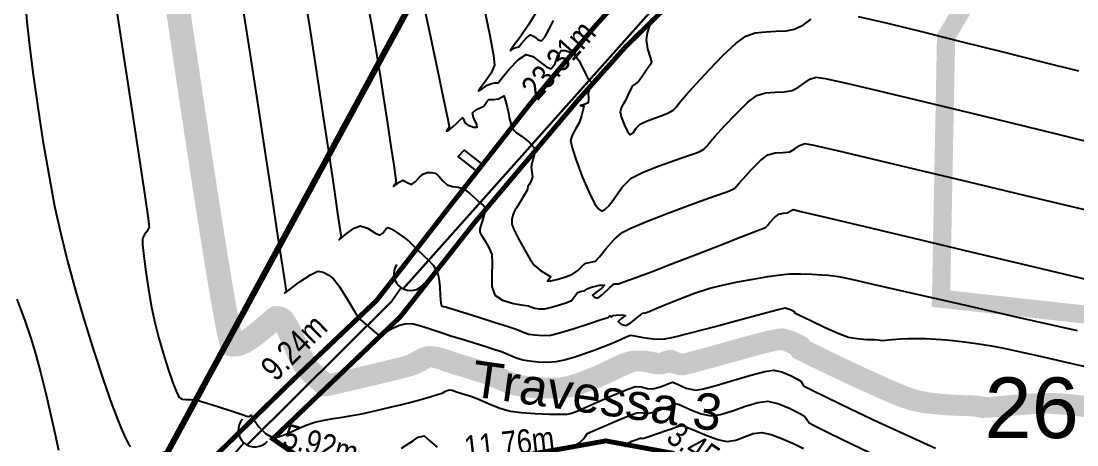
# Model space of a CAD drawing. Extents: x 360931 to 362237, y 7351473 to 7352200.
# Drawn here: x 361374.71 to 361418.23, y 7351662.04 to 7351679.52 of the extents above; entities that cross this region are included whole.
import ezdxf
from ezdxf.enums import TextEntityAlignment as Align

# ---------------------------------------------------------------- set-up
doc = ezdxf.new("R2010")
doc.units = 0
for name, color, linetype in [('A_Curvas Intermediarias', 37, 'Continuous'), ('A_Curvas Mestras', 32, 'Continuous'), ('LISTAGEM_TEXTO', 7, 'Continuous'), ('PONTOS-Pontos - Água_U', 1, 'Continuous'), ('PS_IND_COMPRIMENTO', 7, 'Continuous'), ('ZZ-Carimbo Texto', 7, 'Continuous')]:
    doc.layers.add(name, color=color, linetype=linetype)
doc.layers.add('TUBO_PE_80_NTS194_PN_12_5', color=5, linetype='Continuous', lineweight=30)
doc.styles.add('CARIMBO', font='arial.ttf', dxfattribs={"height": 2})
doc.styles.add('ROMANS', font='arial.ttf', dxfattribs={"height": 2})
doc.styles.get("Standard").update_dxf_attribs({"font": 'arial.ttf'})
picture_1 = doc.add_image_def('image1.tif', size_in_pixel=(23490, 20550))

# ---------------------------------------------------------------- blocks, each defined once
blk = doc.blocks.new('*U1138', base_point=(361544.508, 7351672.6662))
for p, q in [((361544.3817, 7351672.6065), (361544.6342, 7351672.7702)), ((361544.5898, 7351672.5621), (361544.508, 7351672.6883))]:
    blk.add_line(p, q)
for centre, start, end in [((361544.7496, 7351672.845), 122.96833, 302.96833), ((361544.2664, 7351672.5316), 302.96833, 122.96833), ((361544.6647, 7351672.4468), 32.96834, 212.96834)]:
    blk.add_arc(centre, 0.1375, start, end)
blk = doc.blocks.new('*U1139')
for p, q in [((-0.135, 0), (0, 0)), ((0, 0), (0.1276, -0.0248))]:
    blk.add_line(p, q)
blk.add_arc((-0.2725, -0.0002), 0.1375, 270.09061, 90.09061)

msp = doc.modelspace()

# ---------------------------------------------------------------- linework, layer by layer
at = {"color": 0, "const_width": 0.2}
for points in [[(361421.922, 7351700.852), (361413.675, 7351692.547), (361407.276, 7351685.81), (361401.315, 7351680.107), (361399.626, 7351678.459), (361397.66, 7351676.255), (361393.366, 7351671.166), (361390.344, 7351667.328), (361385.081, 7351662.286), (361386.261, 7351661.473), (361389.184, 7351661.139), (361395.602, 7351661.631), (361398.811, 7351662.203), (361401.575, 7351661.695), (361404.053, 7351659.821), (361405.737, 7351657.313), (361407.04, 7351657.757), (361410.503, 7351652.518), (361412.568, 7351649.564), (361423.092, 7351653.98)], [(361402.028, 7351683.32), (361398.401, 7351679.351), (361395.658, 7351676.064), (361392.491, 7351672.022), (361389.369, 7351668.001), (361385.99, 7351664.788), (361380.741, 7351659.656), (361374.431, 7351653.987), (361367.147, 7351649.491), (361353.34, 7351642.468), (361341.851, 7351636.488), (361337.904, 7351635.85), (361335.375, 7351636.44), (361330.153, 7351637.084), (361327.417, 7351637.967), (361324.865, 7351640.445), (361319.235, 7351645.808), (361316.967, 7351658.276), (361315.624, 7351664.657), (361314.564, 7351670.146)]]:
    msp.add_lwpolyline(points, dxfattribs=at)
at = {"color": 0, "elevation": 29.35}
msp.add_lwpolyline([(361393.744, 7351673.591), (361393.496, 7351673.324), (361392.725, 7351673.931), (361392.973, 7351674.198), (361393.744, 7351673.591)], dxfattribs=at)
at = {"layer": 'A_Curvas Intermediarias', "flags": 128}
for points, elevation in [([(361386.325, 7351680.993), (361386.603, 7351679.211), (361386.88, 7351677.408), (361387.145, 7351675.665), (361387.386, 7351674.061), (361387.594, 7351672.674), (361387.756, 7351671.583), (361387.86, 7351670.869), (361387.897, 7351670.61), (361387.854, 7351670.548), (361387.819, 7351670.495), (361387.919, 7351670.58), (361388.154, 7351670.776), (361388.438, 7351670.977), (361388.689, 7351671.077), (361388.988, 7351670.979), (361389.283, 7351670.783), (361389.492, 7351670.686), (361389.614, 7351670.773), (361389.723, 7351670.917), (361389.842, 7351670.998), (361390.016, 7351670.925), (361390.281, 7351670.749), (361390.546, 7351670.55), (361390.72, 7351670.41), (361390.848, 7351670.291), (361390.963, 7351670.167), (361391.062, 7351670.063), (361391.194, 7351669.948), (361391.323, 7351669.829), (361391.476, 7351669.683), (361391.69, 7351669.454), (361391.86, 7351669.193), (361391.928, 7351668.912), (361391.967, 7351668.542), (361391.988, 7351668.207), (361391.997, 7351668.033), (361392.013, 7351667.886), (361392.036, 7351667.776), (361392.116, 7351667.748), (361392.207, 7351667.728), (361392.416, 7351667.663), (361392.917, 7351667.507), (361393.572, 7351667.302), (361394.242, 7351667.092), (361394.786, 7351666.92), (361395.067, 7351666.829), (361395.258, 7351666.751), (361395.44, 7351666.672), (361395.634, 7351666.612), (361395.89, 7351666.572), (361396.204, 7351666.552), (361396.527, 7351666.567), (361396.896, 7351666.659), (361397.508, 7351666.845), (361398.175, 7351667.06), (361398.625, 7351667.208), (361398.85, 7351667.283), (361398.925, 7351667.308), (361398.935, 7351667.311), (361398.94, 7351667.317), (361398.958, 7351667.343), (361398.972, 7351667.36), (361399.038, 7351667.32), (361399.103, 7351667.378), (361399.236, 7351667.392), (361399.48, 7351667.405), (361399.621, 7351667.382), (361399.475, 7351667.263), (361399.32, 7351667.13), (361399.442, 7351667.016), (361399.64, 7351666.961), (361399.86, 7351667.091), (361400.162, 7351667.33), (361400.334, 7351667.466), (361400.428, 7351667.488), (361400.524, 7351667.507), (361400.716, 7351667.589), (361401.176, 7351667.785), (361401.796, 7351668.039), (361402.471, 7351668.296), (361403.094, 7351668.499), (361403.625, 7351668.631), (361404.239, 7351668.76), (361404.879, 7351668.877), (361405.488, 7351668.977), (361406.008, 7351669.05), (361406.382, 7351669.089), (361406.838, 7351669.1), (361407.308, 7351669.083), (361407.714, 7351669.055), (361407.979, 7351669.032), (361408.192, 7351669.009), (361408.395, 7351668.978), (361408.606, 7351668.941), (361408.99, 7351668.855), (361409.989, 7351668.629), (361411.508, 7351668.284), (361413.452, 7351667.843), (361415.727, 7351667.326), (361418.237, 7351666.755)], 28), ([(361383.744, 7351680.747), (361384.094, 7351678.466), (361384.434, 7351676.243), (361384.753, 7351674.153), (361385.038, 7351672.273), (361385.28, 7351670.679), (361385.467, 7351669.446), (361385.587, 7351668.65), (361385.629, 7351668.366), (361385.582, 7351668.298), (361385.763, 7351668.436), (361386.176, 7351668.744), (361386.63, 7351669.054), (361386.935, 7351669.202), (361387.163, 7351669.163), (361387.387, 7351669.044), (361387.589, 7351668.884), (361387.816, 7351668.581), (361388.134, 7351668.074), (361388.419, 7351667.596), (361388.544, 7351667.381), (361388.585, 7351667.292), (361388.629, 7351667.249), (361388.763, 7351667.138), (361389.056, 7351666.894), (361389.349, 7351666.651), (361389.483, 7351666.54), (361389.54, 7351666.554), (361389.652, 7351666.628), (361389.926, 7351666.791), (361390.271, 7351666.96), (361390.6, 7351667.051), (361390.877, 7351667.029), (361391.222, 7351666.941), (361391.611, 7351666.814), (361392.018, 7351666.672), (361392.416, 7351666.543), (361392.85, 7351666.412), (361393.339, 7351666.261), (361393.821, 7351666.109), (361394.232, 7351665.977), (361394.509, 7351665.885), (361394.804, 7351665.765), (361395.084, 7351665.643), (361395.384, 7351665.55), (361395.667, 7351665.502), (361396.013, 7351665.468), (361396.388, 7351665.457), (361396.759, 7351665.481), (361397.106, 7351665.553), (361397.533, 7351665.677), (361397.975, 7351665.823), (361398.369, 7351665.963), (361398.651, 7351666.066), (361398.936, 7351666.179), (361399.232, 7351666.306), (361399.474, 7351666.414), (361399.599, 7351666.47), (361399.712, 7351666.524), (361399.826, 7351666.565), (361399.997, 7351666.539), (361400.347, 7351666.474), (361400.774, 7351666.413), (361401.176, 7351666.399), (361401.597, 7351666.481), (361402.358, 7351666.67), (361403.314, 7351666.924), (361404.321, 7351667.197), (361405.235, 7351667.446), (361405.911, 7351667.626), (361406.205, 7351667.693), (361406.427, 7351667.619), (361406.556, 7351667.548), (361406.6, 7351667.486), (361406.792, 7351667.391), (361407.26, 7351667.164), (361407.853, 7351666.885), (361408.42, 7351666.633), (361408.808, 7351666.487), (361409.17, 7351666.424), (361409.563, 7351666.392), (361409.884, 7351666.379), (361410.03, 7351666.375), (361410.114, 7351666.359), (361410.198, 7351666.345), (361410.326, 7351666.356), (361410.607, 7351666.383), (361410.954, 7351666.411), (361411.282, 7351666.427), (361411.612, 7351666.429), (361412.004, 7351666.421), (361412.427, 7351666.402), (361412.853, 7351666.371), (361413.232, 7351666.331), (361413.686, 7351666.273), (361414.187, 7351666.201), (361414.708, 7351666.118), (361415.222, 7351666.027), (361415.707, 7351665.923), (361416.712, 7351665.696), (361418.142, 7351665.369), (361419.898, 7351664.966)], 27), ([(361374.892, 7351680.202), (361374.949, 7351679.487), (361375.057, 7351678.495), (361375.209, 7351677.298), (361375.396, 7351675.967), (361375.61, 7351674.574), (361375.844, 7351673.191), (361376.09, 7351671.889), (361376.339, 7351670.739), (361376.62, 7351669.622), (361376.953, 7351668.405), (361377.32, 7351667.148), (361377.704, 7351665.906), (361378.087, 7351664.738), (361378.451, 7351663.7), (361378.778, 7351662.849), (361379.001, 7351662.343), (361379.14, 7351662.084), (361379.218, 7351661.975)], 24), ([(361388.99, 7351680.244), (361389.143, 7351679.453), (361389.305, 7351678.5), (361389.477, 7351677.441), (361389.649, 7351676.348), (361389.811, 7351675.291), (361389.954, 7351674.342), (361390.067, 7351673.572), (361390.141, 7351673.052), (361390.165, 7351672.853), (361390.101, 7351672.764), (361390.055, 7351672.692), (361390.135, 7351672.751), (361390.291, 7351672.877), (361390.443, 7351672.951), (361390.624, 7351672.861), (361390.8, 7351672.777), (361390.947, 7351672.885), (361391.127, 7351673.08), (361391.297, 7351673.219), (361391.459, 7351673.267), (361391.627, 7351673.28), (361391.787, 7351673.248), (361391.933, 7351673.125), (361392.088, 7351672.933), (361392.271, 7351672.77), (361392.49, 7351672.699), (361392.726, 7351672.666), (361392.954, 7351672.596), (361393.207, 7351672.409), (361393.464, 7351672.17), (361393.62, 7351672.018), (361393.75, 7351671.925), (361393.844, 7351671.821), (361393.806, 7351671.597), (361393.709, 7351671.252), (361393.648, 7351671.043), (361393.621, 7351670.928), (361393.61, 7351670.816), (361393.677, 7351670.699), (361393.823, 7351670.467), (361393.987, 7351670.18), (361394.106, 7351669.897), (361394.132, 7351669.533), (361394.11, 7351669.048), (361394.118, 7351668.566), (361394.236, 7351668.21), (361394.554, 7351668.004), (361395.001, 7351667.876), (361395.412, 7351667.806), (361395.624, 7351667.773), (361395.754, 7351667.72), (361395.885, 7351667.673), (361396.067, 7351667.65), (361396.295, 7351667.653), (361396.512, 7351667.703), (361396.859, 7351667.801), (361397.2, 7351667.911), (361397.4, 7351667.995), (361397.538, 7351668.168), (361397.646, 7351668.319), (361397.811, 7351668.375), (361397.932, 7351668.399), (361397.981, 7351668.44), (361398.03, 7351668.481), (361398.216, 7351668.539), (361398.553, 7351668.625), (361398.752, 7351668.63), (361398.64, 7351668.498), (361398.396, 7351668.321), (361398.263, 7351668.212), (361398.35, 7351668.132), (361398.475, 7351668.085), (361398.669, 7351668.24), (361398.979, 7351668.526), (361399.157, 7351668.685), (361399.243, 7351668.688), (361399.331, 7351668.686), (361399.448, 7351668.725), (361399.702, 7351668.813), (361400.015, 7351668.925), (361400.31, 7351669.032), (361400.696, 7351669.18), (361401.453, 7351669.474), (361402.425, 7351669.851), (361403.454, 7351670.251), (361404.385, 7351670.613), (361405.059, 7351670.876), (361405.322, 7351670.978), (361405.408, 7351671.019), (361405.471, 7351671.093), (361405.57, 7351671.205), (361405.768, 7351671.414), (361405.935, 7351671.556), (361406.124, 7351671.592), (361406.289, 7351671.606), (361406.41, 7351671.679), (361406.53, 7351671.741), (361406.902, 7351671.657), (361407.92, 7351671.417), (361409.486, 7351671.045), (361411.5, 7351670.566), (361413.862, 7351670.002), (361416.472, 7351669.378), (361419.232, 7351668.718)], 29), ([(361393.8, 7351680.047), (361394.03, 7351678.917), (361394.182, 7351678.094), (361394.223, 7351677.701), (361394.083, 7351677.371), (361393.851, 7351677.035), (361393.639, 7351676.769), (361393.561, 7351676.647), (361393.71, 7351676.729), (361393.914, 7351676.875), (361394.109, 7351676.939), (361394.238, 7351676.969), (361394.308, 7351676.969), (361394.376, 7351676.973), (361394.515, 7351677.151), (361394.831, 7351677.541), (361395.205, 7351677.938), (361395.522, 7351678.139), (361395.797, 7351678.059), (361396.092, 7351677.842), (361396.362, 7351677.628), (361396.563, 7351677.555), (361396.723, 7351677.764), (361396.835, 7351678.101), (361396.964, 7351678.31), (361397.153, 7351678.309), (361397.368, 7351678.218), (361397.557, 7351678.085), (361397.699, 7351677.886), (361397.86, 7351677.581), (361397.995, 7351677.294), (361398.062, 7351677.154), (361398.141, 7351677.079), (361398.206, 7351677.012), (361398.205, 7351676.935), (361398.193, 7351676.855), (361398.144, 7351676.731), (361398.085, 7351676.541), (361398.102, 7351676.329), (361398.087, 7351676.14), (361397.896, 7351676.061), (361397.751, 7351676.033), (361397.827, 7351676.028), (361397.91, 7351676.023), (361397.882, 7351675.89), (361397.804, 7351675.611), (361397.71, 7351675.327), (361397.579, 7351675.088), (361397.43, 7351674.845), (361397.356, 7351674.589), (361397.424, 7351674.288), (361397.602, 7351673.736), (361397.852, 7351673.067), (361398.131, 7351672.416), (361398.347, 7351671.997), (361398.493, 7351671.787), (361398.576, 7351671.713), (361398.613, 7351671.699), (361398.665, 7351671.698), (361398.772, 7351671.741), (361398.936, 7351671.895), (361399.168, 7351672.214), (361399.487, 7351672.671), (361399.852, 7351673.039), (361400.316, 7351673.277), (361400.973, 7351673.538), (361401.662, 7351673.783), (361402.225, 7351673.973), (361402.5, 7351674.067), (361402.686, 7351674.139), (361402.857, 7351674.233), (361402.992, 7351674.378), (361403.117, 7351674.54), (361403.31, 7351674.758), (361403.703, 7351675.195), (361404.191, 7351675.713), (361404.668, 7351676.178), (361405.029, 7351676.451), (361405.392, 7351676.559), (361405.786, 7351676.59), (361406.167, 7351676.603), (361406.492, 7351676.657), (361406.754, 7351676.79), (361406.99, 7351676.963), (361407.226, 7351677.121), (361407.486, 7351677.212), (361407.854, 7351677.15), (361408.725, 7351676.958), (361410.008, 7351676.658), (361411.613, 7351676.273), (361413.448, 7351675.829), (361415.423, 7351675.346), (361417.447, 7351674.851), (361419.43, 7351674.365)], 31), ([(361395.93, 7351679.859), (361395.621, 7351679.358), (361395.273, 7351678.857), (361395.035, 7351678.533), (361394.917, 7351678.373), (361394.88, 7351678.319), (361394.876, 7351678.311), (361394.882, 7351678.311), (361394.91, 7351678.325), (361394.968, 7351678.367), (361395.026, 7351678.408), (361395.102, 7351678.431), (361395.164, 7351678.448), (361395.223, 7351678.45), (361395.319, 7351678.575), (361395.522, 7351678.809), (361395.711, 7351678.947), (361395.863, 7351678.883), (361396.018, 7351678.751), (361396.155, 7351678.698), (361396.29, 7351678.854), (361396.475, 7351679.179), (361396.647, 7351679.543)], 32), ([(361400.701, 7351679.6), (361400.61, 7351679.336), (361400.516, 7351679.027), (361400.471, 7351678.746), (361400.532, 7351678.379), (361400.644, 7351678.025), (361400.699, 7351677.828), (361400.637, 7351677.713), (361400.553, 7351677.602), (361400.447, 7351677.439), (361400.283, 7351677.19), (361400.16, 7351677.022), (361400.035, 7351676.934), (361399.914, 7351676.843), (361399.828, 7351676.691), (361399.718, 7351676.456), (361399.621, 7351676.244), (361399.529, 7351676.089), (361399.441, 7351675.939), (361399.4, 7351675.782), (361399.447, 7351675.567), (361399.562, 7351675.253), (361399.699, 7351674.967), (361399.812, 7351674.833), (361399.931, 7351674.913), (361400.063, 7351675.103), (361400.219, 7351675.273), (361400.481, 7351675.396), (361400.822, 7351675.516), (361401.089, 7351675.611), (361401.262, 7351675.678), (361401.427, 7351675.746), (361401.582, 7351675.84), (361401.712, 7351675.969), (361401.821, 7351676.115), (361401.94, 7351676.264), (361402.138, 7351676.488), (361402.546, 7351676.944), (361403.077, 7351677.521), (361403.649, 7351678.112), (361404.177, 7351678.608), (361404.576, 7351678.899), (361404.972, 7351679.029), (361405.401, 7351679.081), (361405.835, 7351679.096), (361406.243, 7351679.116), (361406.593, 7351679.183), (361406.954, 7351679.366), (361407.28, 7351679.604)], 32), ([(361409.216, 7351679.71), (361410.421, 7351679.426), (361411.882, 7351679.069), (361413.498, 7351678.666), (361415.171, 7351678.246), (361416.803, 7351677.836), (361418.295, 7351677.464)], 32), ([(361374.534, 7351668.053), (361374.855, 7351667.168), (361375.122, 7351666.396), (361375.319, 7351665.758), (361375.523, 7351664.987), (361375.728, 7351664.154), (361375.924, 7351663.313), (361376.1, 7351662.518), (361376.245, 7351661.823)], 23), ([(361397.537, 7351662.025), (361397.732, 7351662.132), (361397.872, 7351662.272), (361397.955, 7351662.377), (361398, 7351662.443), (361398.048, 7351662.505), (361398.258, 7351662.6), (361398.748, 7351662.813), (361399.34, 7351663.067), (361399.859, 7351663.281), (361400.128, 7351663.378), (361400.334, 7351663.354), (361400.542, 7351663.327), (361400.822, 7351663.408), (361401.211, 7351663.548), (361401.463, 7351663.641), (361401.613, 7351663.699), (361401.764, 7351663.732), (361401.953, 7351663.656), (361402.309, 7351663.491), (361402.741, 7351663.322), (361403.155, 7351663.235), (361403.537, 7351663.293), (361404.033, 7351663.449), (361404.572, 7351663.637), (361405.08, 7351663.79), (361405.485, 7351663.841), (361405.941, 7351663.737), (361406.414, 7351663.541), (361406.801, 7351663.34), (361406.997, 7351663.219), (361407.092, 7351663.085), (361407.186, 7351662.95), (361407.425, 7351662.825), (361408.036, 7351662.521), (361408.939, 7351662.079), (361410.054, 7351661.542)], 24), ([(361399.594, 7351661.953), (361399.715, 7351662.1), (361399.886, 7351662.187), (361400.111, 7351662.275), (361400.229, 7351662.315), (361400.28, 7351662.309), (361400.331, 7351662.303), (361400.507, 7351662.362), (361400.893, 7351662.495), (361401.304, 7351662.636), (361401.553, 7351662.72), (361401.753, 7351662.799), (361401.954, 7351662.841), (361402.151, 7351662.773), (361402.519, 7351662.613), (361402.972, 7351662.422), (361403.428, 7351662.258), (361403.801, 7351662.181), (361404.169, 7351662.235), (361404.524, 7351662.373), (361404.879, 7351662.509), (361405.245, 7351662.556), (361405.624, 7351662.47), (361406.098, 7351662.292), (361406.572, 7351662.078), (361406.952, 7351661.887)], 23), ([(361390.391, 7351661.908), (361390.876, 7351662.226), (361391.072, 7351662.356), (361391.147, 7351662.371), (361391.217, 7351662.382), (361391.273, 7351662.4), (361391.328, 7351662.413), (361391.487, 7351662.266), (361391.852, 7351661.94)], 24)]:
    msp.add_lwpolyline(points, dxfattribs=dict(at, elevation=elevation))
at = {"layer": 'A_Curvas Mestras', "flags": 128}
for points, elevation in [([(361391.15, 7351680.922), (361391.523, 7351679.132), (361391.853, 7351677.557), (361392.118, 7351676.299), (361392.293, 7351675.465), (361392.355, 7351675.156), (361392.291, 7351675.06), (361392.246, 7351674.983), (361392.352, 7351675.037), (361392.507, 7351675.151), (361392.64, 7351675.278), (361392.808, 7351675.447), (361392.911, 7351675.527), (361392.956, 7351675.427), (361393.006, 7351675.305), (361393.142, 7351675.231), (361393.362, 7351675.146), (361393.512, 7351675.141), (361393.478, 7351675.291), (361393.359, 7351675.531), (361393.318, 7351675.733), (361393.453, 7351675.859), (361393.655, 7351675.953), (361393.783, 7351676.012), (361393.861, 7351676.126), (361393.913, 7351676.216), (361393.959, 7351676.252), (361394.007, 7351676.284), (361394.179, 7351676.289), (361394.388, 7351676.306), (361394.508, 7351676.385), (361394.608, 7351676.437), (361394.667, 7351676.273), (361394.741, 7351675.962), (361394.794, 7351675.728), (361394.832, 7351675.542), (361394.865, 7351675.385), (361394.906, 7351675.243), (361394.956, 7351675.116), (361395.033, 7351675.011), (361395.122, 7351674.914), (361395.316, 7351674.78), (361395.641, 7351674.54), (361395.858, 7351674.284), (361395.862, 7351674.005), (361395.779, 7351673.705), (361395.726, 7351673.487), (361395.766, 7351673.285), (361395.792, 7351673.088), (361395.736, 7351672.932), (361395.651, 7351672.778), (361395.601, 7351672.691), (361395.577, 7351672.606), (361395.553, 7351672.522), (361395.449, 7351672.342), (361395.264, 7351672.029), (361395.147, 7351671.833), (361395.078, 7351671.731), (361395.017, 7351671.627), (361394.981, 7351671.513), (361394.942, 7351671.33), (361394.938, 7351671.146), (361395.025, 7351670.928), (361395.217, 7351670.541), (361395.456, 7351670.092), (361395.688, 7351669.69), (361395.855, 7351669.445), (361396.121, 7351669.233), (361396.411, 7351669.058), (361396.55, 7351668.965), (361396.475, 7351668.869), (361396.406, 7351668.785), (361396.543, 7351668.804), (361396.845, 7351668.878), (361397.185, 7351668.977), (361397.437, 7351669.075), (361397.652, 7351669.234), (361397.842, 7351669.417), (361397.992, 7351669.538), (361398.193, 7351669.576), (361398.389, 7351669.619), (361398.545, 7351669.789), (361398.808, 7351670.119), (361399.136, 7351670.496), (361399.485, 7351670.804), (361399.873, 7351670.997), (361400.554, 7351671.278), (361401.402, 7351671.605), (361402.29, 7351671.935), (361403.088, 7351672.226), (361403.671, 7351672.436), (361403.911, 7351672.522), (361404.025, 7351672.569), (361404.133, 7351672.626), (361404.215, 7351672.717), (361404.294, 7351672.817), (361404.46, 7351673.004), (361404.801, 7351673.377), (361405.186, 7351673.767), (361405.482, 7351674.004), (361405.788, 7351674.081), (361406.112, 7351674.094), (361406.391, 7351674.132), (361406.603, 7351674.249), (361406.797, 7351674.39), (361407.008, 7351674.476), (361407.384, 7351674.402), (361408.345, 7351674.182), (361409.795, 7351673.841), (361411.637, 7351673.402), (361413.772, 7351672.89), (361416.104, 7351672.328), (361418.535, 7351671.741)], 30), ([(361378.57, 7351680.45), (361378.957, 7351677.926), (361379.301, 7351675.677), (361379.587, 7351673.782), (361379.805, 7351672.32), (361379.943, 7351671.372), (361379.987, 7351671.016), (361379.907, 7351670.856), (361379.788, 7351670.711), (361379.708, 7351670.55), (361379.715, 7351670.31), (361379.765, 7351669.823), (361379.849, 7351669.173), (361379.959, 7351668.445), (361380.084, 7351667.721), (361380.217, 7351667.087), (361380.374, 7351666.477), (361380.564, 7351665.815), (361380.767, 7351665.168), (361380.962, 7351664.603), (361381.098, 7351664.255), (361381.181, 7351664.078), (361381.225, 7351664.007), (361381.243, 7351663.987), (361381.278, 7351663.962), (361381.358, 7351663.928), (361381.496, 7351663.907), (361381.7, 7351663.905), (361381.959, 7351663.884), (361382.276, 7351663.792), (361382.816, 7351663.62), (361383.411, 7351663.428), (361383.814, 7351663.296), (361384.018, 7351663.23), (361384.086, 7351663.209), (361384.096, 7351663.206), (361384.101, 7351663.208), (361384.12, 7351663.219), (361384.156, 7351663.243), (361384.188, 7351663.261), (361384.23, 7351663.173), (361384.312, 7351663.053), (361384.513, 7351662.789), (361384.776, 7351662.513), (361385.046, 7351662.353), (361385.299, 7351662.371), (361385.63, 7351662.487), (361386.012, 7351662.656), (361386.416, 7351662.832), (361386.813, 7351662.969), (361387.195, 7351663.057), (361387.574, 7351663.126), (361387.957, 7351663.186), (361388.347, 7351663.249), (361388.749, 7351663.324), (361389.164, 7351663.414), (361389.578, 7351663.508), (361389.976, 7351663.602), (361390.345, 7351663.692), (361390.67, 7351663.776), (361391.085, 7351663.888), (361391.518, 7351664.011), (361391.876, 7351664.116), (361392.065, 7351664.176), (361392.207, 7351664.253), (361392.348, 7351664.309), (361392.48, 7351664.289), (361392.654, 7351664.233), (361392.834, 7351664.173), (361393.012, 7351664.12), (361393.199, 7351664.062), (361393.394, 7351663.997), (361393.632, 7351663.895), (361394.007, 7351663.729), (361394.447, 7351663.554), (361394.883, 7351663.426), (361395.322, 7351663.368), (361395.898, 7351663.329), (361396.49, 7351663.309), (361396.973, 7351663.303), (361397.223, 7351663.309), (361397.392, 7351663.348), (361397.552, 7351663.403), (361397.653, 7351663.442), (361397.761, 7351663.487), (361397.868, 7351663.534), (361398.089, 7351663.633), (361398.58, 7351663.853), (361399.175, 7351664.113), (361399.712, 7351664.335), (361400.027, 7351664.44), (361400.276, 7351664.427), (361400.521, 7351664.371), (361400.754, 7351664.351), (361401.004, 7351664.413), (361401.242, 7351664.506), (361401.372, 7351664.562), (361401.473, 7351664.598), (361401.575, 7351664.623), (361401.762, 7351664.539), (361402.128, 7351664.382), (361402.509, 7351664.289), (361402.836, 7351664.348), (361403.402, 7351664.505), (361404.09, 7351664.712), (361404.784, 7351664.917), (361405.368, 7351665.071), (361405.725, 7351665.125), (361406.066, 7351665.046), (361406.423, 7351664.897), (361406.711, 7351664.746), (361406.85, 7351664.662), (361406.92, 7351664.562), (361406.991, 7351664.462), (361407.254, 7351664.328), (361407.929, 7351663.995), (361408.899, 7351663.525), (361410.046, 7351662.979), (361411.254, 7351662.419), (361412.404, 7351661.905)], 25)]:
    msp.add_lwpolyline(points, dxfattribs=dict(at, elevation=elevation))
at = {"layer": 'LISTAGEM_TEXTO', "color": 3, "const_width": 0.75, "elevation": 82}
msp.add_lwpolyline([(361523.7, 7351756.873), (361511.33, 7351757.982), (361498.466, 7351765.259), (361495.486, 7351771.577), (361464.036, 7351756.741), (361458.263, 7351746.907), (361448.957, 7351726.83), (361437.449, 7351720.38), (361434.744, 7351715.83), (361412.836, 7351678.871), (361412.627, 7351668.067), (361435.653, 7351665.543), (361441.908, 7351657.196), (361503.026, 7351666.652), (361536.566, 7351681.165), (361551.447, 7351668.93), (361566.951, 7351662.595), (361569.508, 7351649.105), (361593.285, 7351639.839), (361727.858, 7351658.655), (361789.322, 7351701.351), (361828.667, 7351718.275)], dxfattribs=at)
at = {"layer": 'LISTAGEM_TEXTO', "color": 1, "const_width": 0.25}
msp.add_lwpolyline([(361449.837, 7351609.023), (361332.477, 7351570.091), (361297.34, 7351560.914), (361300.248, 7351581.279), (361316.386, 7351586.819), (361312.636, 7351604.793), (361337.777, 7351623.254), (361337.724, 7351632.749), (361340.815, 7351638.065), (361353.391, 7351650.713), (361380.719, 7351661.692), (361391.15, 7351680.922), (361399.949, 7351687.231), (361401.817, 7351688.813), (361409.484, 7351684.553), (361432.088, 7351709.077)], dxfattribs=at)
at = {"layer": 'LISTAGEM_TEXTO', "color": 41, "true_color": 0xf4ee51, "const_width": 0.85, "elevation": 26}
for points in [[(361381.03, 7351680.478), (361381.434, 7351677.755), (361381.825, 7351675.147), (361382.194, 7351672.729), (361382.531, 7351670.577), (361382.825, 7351668.765), (361383.069, 7351667.368), (361383.219, 7351666.601), (361383.304, 7351666.255), (361383.345, 7351666.142), (361383.361, 7351666.123), (361383.412, 7351666.11), (361383.538, 7351666.124), (361383.779, 7351666.227), (361384.154, 7351666.473), (361384.632, 7351666.854), (361384.949, 7351667.129), (361385.111, 7351667.273), (361385.17, 7351667.321), (361385.181, 7351667.328), (361385.196, 7351667.327), (361385.236, 7351667.315), (361385.304, 7351667.281), (361385.376, 7351667.233), (361385.446, 7351667.139), (361385.554, 7351666.968), (361385.66, 7351666.785), (361385.777, 7351666.526), (361385.96, 7351666.095), (361386.165, 7351665.64), (361386.345, 7351665.31), (361386.541, 7351665.081), (361386.775, 7351664.856), (361386.975, 7351664.681), (361387.071, 7351664.601), (361387.139, 7351664.537), (361387.211, 7351664.485), (361387.418, 7351664.528), (361387.918, 7351664.643), (361388.573, 7351664.797), (361389.246, 7351664.957), (361389.8, 7351665.09), (361390.1, 7351665.163), (361390.34, 7351665.224), (361390.568, 7351665.287), (361390.802, 7351665.365), (361391.03, 7351665.483), (361391.245, 7351665.609), (361391.474, 7351665.68), (361391.701, 7351665.655), (361391.989, 7351665.572), (361392.308, 7351665.462), (361392.625, 7351665.358), (361392.944, 7351665.263), (361393.281, 7351665.16), (361393.622, 7351665.052), (361393.951, 7351664.941), (361394.254, 7351664.821), (361394.539, 7351664.693), (361394.825, 7351664.577), (361395.134, 7351664.488), (361395.453, 7351664.438), (361395.854, 7351664.4), (361396.28, 7351664.379), (361396.678, 7351664.376), (361396.991, 7351664.395), (361397.321, 7351664.463), (361397.651, 7351664.566), (361397.941, 7351664.673), (361398.152, 7351664.754), (361398.35, 7351664.833), (361398.538, 7351664.916), (361398.733, 7351665.002), (361398.957, 7351665.11), (361399.274, 7351665.267), (361399.619, 7351665.416), (361399.927, 7351665.503), (361400.223, 7351665.502), (361400.536, 7351665.453), (361400.804, 7351665.397), (361400.965, 7351665.375), (361401.162, 7351665.432), (361401.282, 7351665.483), (361401.333, 7351665.5), (361401.385, 7351665.514), (361401.476, 7351665.471), (361401.666, 7351665.391), (361401.864, 7351665.343), (361402.209, 7351665.421), (361402.944, 7351665.62), (361403.878, 7351665.88), (361404.821, 7351666.139), (361405.58, 7351666.336), (361405.965, 7351666.409), (361406.271, 7351666.326), (361406.562, 7351666.187), (361406.703, 7351666.105), (361406.749, 7351666.04), (361406.795, 7351665.974), (361407.013, 7351665.864), (361407.572, 7351665.591), (361408.356, 7351665.213), (361409.249, 7351664.792), (361410.138, 7351664.389), (361410.905, 7351664.063), (361411.436, 7351663.875), (361412.026, 7351663.763), (361412.68, 7351663.697), (361413.296, 7351663.663), (361413.771, 7351663.649), (361414.002, 7351663.64), (361414.179, 7351663.604), (361414.356, 7351663.577), (361414.604, 7351663.591), (361415.1, 7351663.632), (361415.7, 7351663.683), (361416.26, 7351663.727), (361416.633, 7351663.749), (361416.914, 7351663.751), (361417.181, 7351663.745), (361417.447, 7351663.732), (361417.727, 7351663.71), (361418.065, 7351663.672), (361418.642, 7351663.6), (361419.383, 7351663.499)], [(361381.177, 7351680.481), (361381.581, 7351677.758), (361381.972, 7351675.15), (361382.341, 7351672.733), (361382.677, 7351670.58), (361382.972, 7351668.768), (361383.215, 7351667.372), (361383.366, 7351666.604), (361383.45, 7351666.258), (361383.492, 7351666.145), (361383.508, 7351666.126), (361383.558, 7351666.113), (361383.685, 7351666.127), (361383.925, 7351666.23), (361384.301, 7351666.476), (361384.779, 7351666.857), (361385.096, 7351667.133), (361385.258, 7351667.276), (361385.316, 7351667.324), (361385.328, 7351667.331), (361385.343, 7351667.33), (361385.382, 7351667.318), (361385.451, 7351667.284), (361385.523, 7351667.236), (361385.592, 7351667.143), (361385.701, 7351666.971), (361385.807, 7351666.789), (361385.923, 7351666.529), (361386.107, 7351666.098), (361386.311, 7351665.643), (361386.492, 7351665.314), (361386.688, 7351665.084), (361386.922, 7351664.859), (361387.122, 7351664.684), (361387.218, 7351664.604), (361387.286, 7351664.54), (361387.358, 7351664.488), (361387.565, 7351664.531), (361388.064, 7351664.646), (361388.719, 7351664.8), (361389.393, 7351664.96), (361389.947, 7351665.093), (361390.246, 7351665.166), (361390.486, 7351665.228), (361390.715, 7351665.29), (361390.949, 7351665.368), (361391.176, 7351665.486), (361391.391, 7351665.613), (361391.621, 7351665.683), (361391.847, 7351665.659), (361392.136, 7351665.575), (361392.455, 7351665.466), (361392.772, 7351665.361), (361393.091, 7351665.266), (361393.428, 7351665.163), (361393.769, 7351665.055), (361394.098, 7351664.944), (361394.401, 7351664.824), (361394.685, 7351664.697), (361394.972, 7351664.58), (361395.28, 7351664.491), (361395.6, 7351664.441), (361396, 7351664.404), (361396.427, 7351664.382), (361396.824, 7351664.379), (361397.138, 7351664.399), (361397.468, 7351664.466), (361397.797, 7351664.569), (361398.088, 7351664.676), (361398.299, 7351664.757), (361398.497, 7351664.836), (361398.684, 7351664.919), (361398.88, 7351665.005), (361399.104, 7351665.113), (361399.421, 7351665.27), (361399.766, 7351665.419), (361400.074, 7351665.506), (361400.37, 7351665.505), (361400.683, 7351665.456), (361400.951, 7351665.4), (361401.112, 7351665.378), (361401.309, 7351665.435), (361401.428, 7351665.486), (361401.48, 7351665.503), (361401.532, 7351665.517), (361401.623, 7351665.475), (361401.813, 7351665.394), (361402.011, 7351665.347), (361402.356, 7351665.424), (361403.091, 7351665.623), (361404.025, 7351665.883), (361404.967, 7351666.142), (361405.727, 7351666.339), (361406.111, 7351666.412), (361406.417, 7351666.329), (361406.709, 7351666.19), (361406.85, 7351666.108), (361406.896, 7351666.043), (361406.942, 7351665.977), (361407.16, 7351665.868), (361407.718, 7351665.594), (361408.502, 7351665.216), (361409.396, 7351664.796), (361410.285, 7351664.392), (361411.052, 7351664.066), (361411.583, 7351663.878), (361412.173, 7351663.767), (361412.827, 7351663.701), (361413.443, 7351663.667), (361413.918, 7351663.652), (361414.149, 7351663.643), (361414.326, 7351663.608), (361414.502, 7351663.58), (361414.75, 7351663.595), (361415.247, 7351663.636), (361415.847, 7351663.686), (361416.406, 7351663.731), (361416.78, 7351663.752), (361417.06, 7351663.754), (361417.327, 7351663.749), (361417.594, 7351663.735), (361417.873, 7351663.713), (361418.211, 7351663.676), (361418.789, 7351663.603)]]:
    msp.add_lwpolyline(points, dxfattribs=at)
at = {"layer": 'TUBO_PE_80_NTS194_PN_12_5', "linetype": 'Continuous'}
for points in [[(361390.45, 7351668.477), (361405.498, 7351685.364)], [(361384.021, 7351662.041), (361389.992, 7351667.964)]]:
    msp.add_lwpolyline(points, dxfattribs=at)

# ---------------------------------------------------------------- block references
at = {"layer": 'PONTOS-Pontos - Água_U'}
for name, p, xscale, yscale, zscale, rotation in [('*U1139', (361389.992, 7351667.964), 4.999999999999998, 4.999999999999998, 4.999999999999998, 235.7904694289137), ('*U1138', (361383.429, 7351661.455), 5, 5, 5, 15.87574410503217)]:
    msp.add_blockref(name, p, dxfattribs=dict(at, xscale=xscale, yscale=yscale, zscale=zscale, rotation=rotation))

# ---------------------------------------------------------------- texts
at = {"layer": 'LISTAGEM_TEXTO', "color": 1, "insert": (361414.422, 7351664.819), "char_height": 2.5, "attachment_point": 1}
msp.add_mtext_dynamic_manual_height_columns('26', width=7.17137, gutter_width=12.5, heights=[0], dxfattribs=at)
at = {"layer": 'PS_IND_COMPRIMENTO', "style": 'ROMANS', "width": 0.8}
for s, rotation, p in [('23.31m', 48.2962, (361396.854, 7351677.919)), ('9.24m', 44.7629, (361385.95, 7351666.067)), ('5.92m', 345.4844, (361387.067, 7351662.062)), ('3.45m', 326.0183, (361402.812, 7351661.762)), ('11.76m', 6.386, (361394.827, 7351662.115))]:
    msp.add_text(s, height=1, rotation=rotation, dxfattribs=at).set_placement(p, align=Align.MIDDLE_CENTER)
at = {"layer": 'ZZ-Carimbo Texto', "style": 'CARIMBO'}
msp.add_text('Travessa 3', height=1.5, rotation=351.889, dxfattribs=at).set_placement((361398.447, 7351664.063), align=Align.MIDDLE_CENTER)

# ---------------------------------------------------------------- pictures from other files: only their frames are drawn
at = {"lineweight": 30}
image = msp.add_image(picture_1, insert=(361177.259, 7351517.423, -3.228), size_in_units=(579.285, 506.782), dxfattribs=dict(at, fade=58))
image.dxf.flags = 15

doc.saveas('drawing.dxf')
